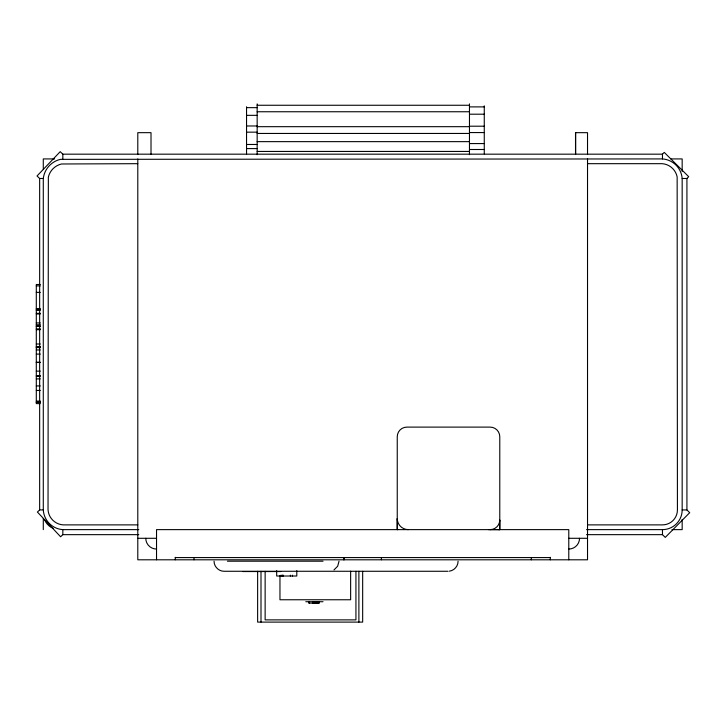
<?xml version="1.0" encoding="UTF-8"?>
<svg xmlns="http://www.w3.org/2000/svg" width="726" height="726" viewBox="0 0 726 726"><rect width="100%" height="100%" fill="white"/><g stroke="black" fill="none" stroke-linecap="round" stroke-linejoin="round"><path stroke-width="1.09" d="M194.014 559.8L194.014 557.568M343.924 557.604L343.924 559.8L343.924 557.504M397.249 529.626L397.249 518.564A11.062 11.062 0 0 0 408.311 529.626L499.778 529.626L499.778 436.743A9.638 9.638 0 0 0 490.132 427.106L406.896 427.106A9.638 9.638 0 0 0 397.249 436.743L397.249 529.626L408.311 529.626M339.024 561.198L337.672 566.235L333.987 569.919M458.079 561.198C458.16 566.098 454.204 570.618 449.33 571.18M686.923 178.478L682.168 178.478A21.299 21.299 0 0 0 662.475 158.921L662.475 154.175L664.254 152.387L688.693 176.699L686.923 178.478L686.923 509.933L689.7 512.683L665.261 537.403L662.475 534.654L586.535 534.654M62.835 534.654L62.835 529.626A20.945 20.945 0 0 1 43.288 509.933L39.649 509.933L37.407 512.039L60.594 536.759L62.835 534.654L138.784 534.654M662.475 158.921L60.394 159.357A22.406 22.406 0 0 0 43.288 178.478L43.288 509.933M257.158 105.261L469.468 105.261M469.468 106.894L484.269 106.894M246.541 107.648L257.158 107.648M257.158 111.75L469.468 111.75M469.468 114.2L484.269 114.2M246.541 115.343L257.158 115.343M246.541 125.979L257.158 125.979M469.468 126.206L484.269 126.206M257.158 126.678L469.468 126.678M246.541 132.159L257.158 132.159M469.468 132.568L484.269 132.568M257.158 133.448L469.468 133.448M257.158 141.643L469.468 141.643M469.468 143.576L484.269 143.576M246.541 144.474L257.158 144.474M246.541 148.594L257.158 148.594M469.468 149.502L484.269 149.502M257.158 151.435L469.468 151.435M43.288 178.478L39.649 178.478L37.026 175.973L60.213 151.67L62.835 154.175L662.475 154.175M54.613 158.921L43.288 158.921L43.288 169.122M670.842 158.921L682.168 158.921L682.168 171.39M137.795 163.677L61.483 163.985A17.642 17.642 0 0 0 48.352 177.126L48.034 509.661A16.181 16.181 0 0 0 63.135 524.88L137.795 524.88M587.525 163.677L662.166 163.677A16.526 16.526 0 0 1 677.149 176.917L677.422 509.933A14.937 14.937 0 0 1 662.475 524.88L587.525 524.88M40.293 284.501L36.3 284.501L36.3 403.611L40.293 403.611M36.3 285.89L40.293 285.89M36.3 292.378L40.293 292.378M36.3 308.595L40.293 308.595M36.3 309.539L40.293 309.539M36.3 310.311L40.293 310.311M36.3 313.36L40.293 313.36M36.3 313.968L40.293 313.968M36.3 322.934L40.293 322.934M36.3 324.767L40.293 324.767M36.3 325.974L40.293 325.974M36.3 326.373L40.293 326.373M36.3 328.896L40.293 328.896M36.3 329.686L40.293 329.686M36.3 344.006L40.293 344.006M36.3 346.538L40.293 346.538M36.3 347.191L40.293 347.191M36.3 347.572L40.293 347.572M36.3 349.968L40.293 349.968M36.3 354.097L40.293 354.097M36.3 362.283L40.293 362.283M36.3 362.465L40.293 362.455M36.3 371.131L40.293 371.131M36.3 375.66L40.293 375.66M36.3 376.313L40.293 376.313M36.3 378.881L40.293 378.881M36.3 385.933L40.293 385.933M36.3 390.461L40.293 390.461M36.3 401.088L40.293 401.088M36.3 402.068L40.293 402.068M36.3 402.385L40.293 402.385M586.535 529.626L662.475 529.626A19.693 19.693 0 0 0 682.168 509.933L686.923 509.933M62.835 529.626L138.784 529.626M397.766 529.626L156.535 529.626L156.535 559.8M498.562 529.626L568.785 529.626L568.785 559.8M671.958 529.626L682.168 529.626L682.168 519.426M137.795 538.293L156.535 538.293M568.785 538.293L587.525 538.293M175.275 557.568L550.299 557.568M227.438 561.198L323.034 561.198M448.015 571.271L224.134 571.271C218.753 571.38 213.952 566.579 214.061 561.198M242.747 571.543L280.735 571.543M305.8 601.718L323.025 601.718M488.444 529.617L499.778 529.626L499.778 519.988A9.638 9.638 0 0 1 490.132 529.626M682.168 178.478L682.168 509.933M662.475 529.626L662.475 534.654M587.525 154.547L587.525 132.667L575.518 132.667L575.518 153.894M587.525 158.921L587.525 559.8L137.795 559.8L137.795 158.921M575.645 132.667L575.645 154.175M550.299 557.323L550.299 559.8M531.305 557.568L531.305 559.8M484.269 105.851L484.269 153.848M469.468 103.891L469.468 154.674M381.395 557.504L381.395 559.8M362.664 571.317L362.664 622.109L257.63 622.109L257.63 571.317M358.889 571.317L358.889 622.109M355.931 571.317L355.931 619.877L265.135 619.877L265.135 571.317M350.64 571.19L350.64 599.758L279.964 599.758L279.964 575.591M319.422 601.718L319.422 603.115L308.904 603.115L308.904 601.718M318.614 601.718L318.614 603.115M317.353 601.718L317.353 603.115M317.217 601.718L317.217 603.115M317.08 601.718L317.08 603.115M316.926 601.718L316.926 603.115M316.137 601.718L316.137 603.115M315.792 601.718L315.792 603.115M315.293 601.718L315.293 603.115M314.83 601.718L314.83 603.115M314.63 601.718L314.63 603.115M314.394 601.718L314.394 603.115M314.158 601.718L314.158 603.115M313.959 601.718L313.959 603.115M313.387 601.718L313.387 603.115M313.169 601.718L313.169 603.115M312.806 601.718L312.806 603.115M309.421 601.718L309.421 603.115M309.194 601.718L309.194 603.115M296.789 570.663L296.789 576.017L276.679 576.017L276.679 570.663M292.469 575.173L292.469 576.017M290.382 575.173L290.382 576.017M283.122 575.173L283.122 576.017M282.831 575.173L282.831 576.017M282.033 575.173L282.033 576.017M281.016 575.173L281.016 576.017M260.997 571.317L260.997 622.109M257.158 103.891L257.158 154.674M246.541 106.767L246.541 154.221M175.275 557.323L175.275 559.8M151.008 154.175L151.008 132.667L137.795 132.667L137.795 154.547M62.835 154.175L62.835 158.921M43.288 518.464L43.288 529.626M39.649 178.478L39.649 509.933M53.252 528.401A16.154 16.154 0 0 1 44.513 519.662M579.539 538.293A10.754 10.754 0 0 1 568.785 549.047M156.535 549.047A10.754 10.754 0 0 1 145.781 538.293M315.011 603.115L315.011 601.718L314.966 603.115M313.823 603.115L313.823 601.718L313.777 603.115"/></g></svg>
